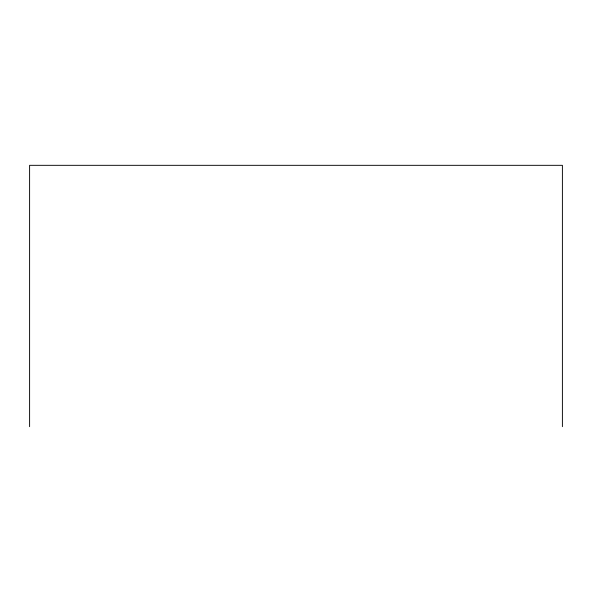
<?xml version="1.0" encoding="UTF-8"?>
<svg xmlns="http://www.w3.org/2000/svg" width="592" height="592" viewBox="0 0 592 592"><rect width="100%" height="100%" fill="white"/><g stroke="black" fill="none" stroke-linecap="round" stroke-linejoin="round"><path stroke-width="0.89" d="M562.4 426.677L562.4 165.323L29.6 165.323L29.6 426.677"/></g></svg>
